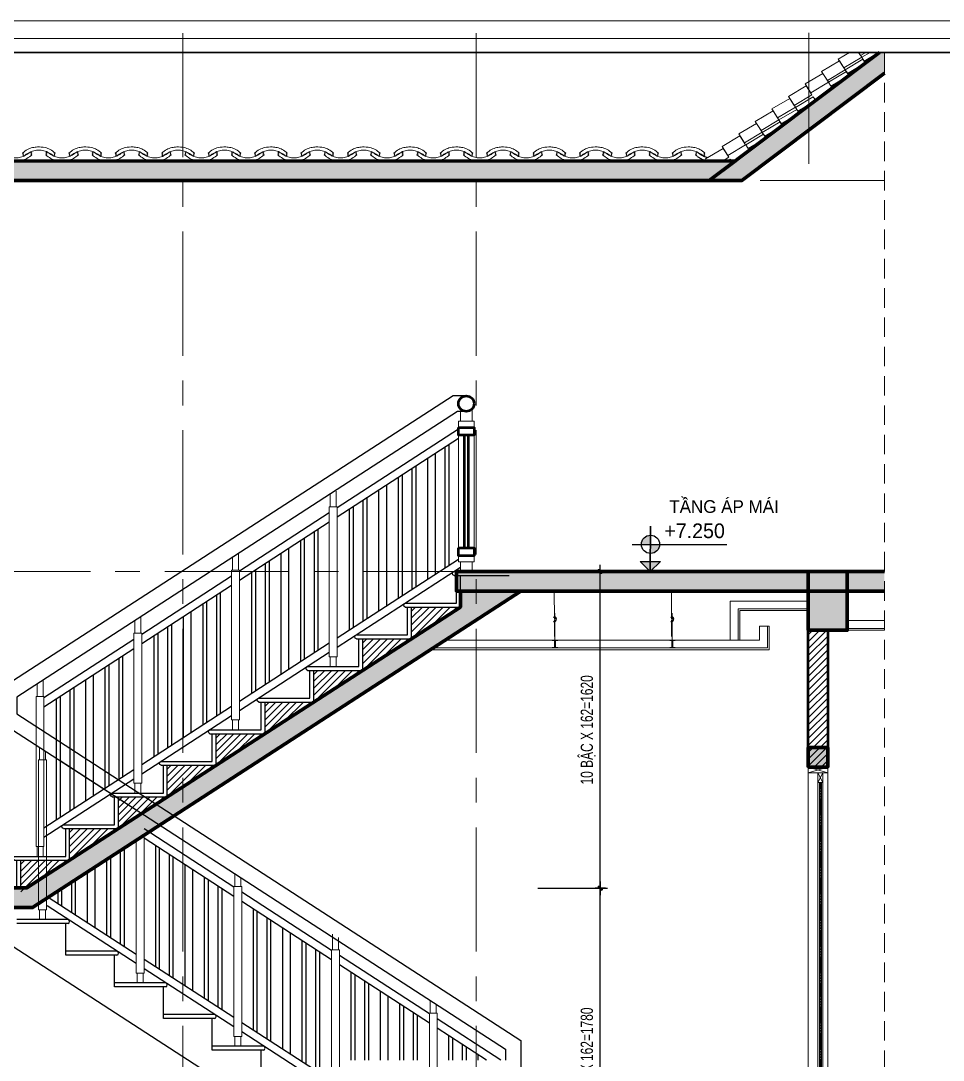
# Model space of a CAD drawing. Header units: inches. Extents: x 88947 to 296847, y 35049 to 161062.
# Drawn here: x 225366 to 230088, y 92738 to 98056 of the extents above; entities that cross this region are included whole.
import ezdxf
from ezdxf.xclip import XClip

# ---------------------------------------------------------------- set-up
doc = ezdxf.new("R2010")
doc.units = ezdxf.units.IN
doc.header["$MEASUREMENT"] = 0
doc.header["$XCLIPFRAME"] = 0
doc.header["$PDMODE"] = 1
for name, pattern in [('ACAD_ISO03W100', [30, 12, -18]), ('CENTER', [50.8, 31.75, -6.35, 6.35, -6.35]), ('DASHED', [0.75, 0.5, -0.25])]:
    doc.linetypes.add(name, pattern=pattern)
for name, color, linetype, lineweight in [('A-Dims', 145, 'Continuous', 25), ('A-Text', 30, 'Continuous', 9), ('A-Wall', 2, 'Continuous', 35), ('CUA', 42, 'Continuous', 20), ('DIM', 7, 'Continuous', 25), ('HACTH', 8, 'Continuous', 5), ('HATCH', 8, 'Continuous', 5), ('KHUNG 1', 6, 'Continuous', 70), ('KHUNG 2', 144, 'Continuous', 18), ('KY HIEU', 4, 'Continuous', 25), ('mb$0$CUA', 42, 'Continuous', 20), ('mb$0$HATCH', 69, 'Continuous', 15), ('mb$0$net manh', 251, 'Continuous', 5), ('NETMANH', 192, 'Continuous', 18), ('NTHAY2', 51, 'Continuous', 25), ('THAY', 3, 'Continuous', 18), ('TRUC', 252, 'ACAD_ISO03W100', 13), ('TUONG', 4, 'Continuous', 50)]:
    doc.layers.add(name, color=color, linetype=linetype, lineweight=lineweight)
doc.layers.add('text', color=2, linetype='Continuous')
doc.styles.add('FRANKO', font='VFRANKO.TTF')
doc.styles.add('TEXT', font='VHELVCN.TTF')
doc.styles.add('VNI-HELVE-CONDENSE', font='VNARIAL.TTF', dxfattribs={"width": 0.7})
doc.dimstyles.new('TAS-50', dxfattribs={"dimscale": 25, "dimtxt": 2.5, "dimasz": 0.7, "dimexe": 1.5, "dimexo": 1.5, "dimgap": 0.8, "dimtad": 1, "dimdec": 0, "dimzin": 3, "dimdsep": 46, "dimtxsty": 'VNI-HELVE-CONDENSE', "dimblk": 'TICK', "dimcen": 2.5, "dimclrt": 71, "dimazin": 2, "dimtfac": 0.75, "dimtdec": 0, "dimtix": 1, "dimtmove": 2, "dimatfit": 2, "dimldrblk": 'TICK123', "dimfxl": 1.5, "dimtolj": 1, "dimtzin": 0, "dimarcsym": 0})
pattern_1 = [(45, (229396.373, 91837.934), (-17.67767, 17.67767), [])]
pattern_2 = [(45, (229396.373, 91837.934), (-17.67767, 17.67767), [])]

# ---------------------------------------------------------------- blocks, each defined once
blk = doc.blocks.new('A$C19BC2735')
at = {"layer": 'THAY'}
for points in [[(-499, -193), (-122, 132)], [(-440, -261), (-64, 64)], [(371, -320), (0, 0), (-371, -320)], [(440, -261), (64, 64)], [(499, -193), (122, 132)], [(-499, -193), (-440, -261), (-430, -252), (-371, -320)], [(499, -193), (440, -261), (430, -252), (371, -320)]]:
    blk.add_lwpolyline(points, dxfattribs=at)
for points in [[(122, 132, 0.306991), (-122, 132, 1)], [(72, 58, 0.306991), (-72, 58, 0.306991)]]:
    blk.add_lwpolyline(points, format="xyb", dxfattribs=at)
blk = doc.blocks.new('A$C54C250A4')
at = {"layer": 'THAY'}
for points in [[(-40.8, 65.1), (-11.6, 19.3), (-192.1, -88.5), (-221.5, -42.6), (-40.8, 65.1)], [(-215.3, -52.2), (-186.1, -98), (-277.1, -152.4), (-306.4, -106.5), (-215.3, -52.2)], [(-96.5, -44.6), (-84.3, -63.7), (-173.8, -117.2), (-186.1, -98), (-96.5, -44.6)], [(-300.2, -116.2), (-271, -161.9), (-362, -216.4), (-391.4, -170.5), (-300.2, -116.2)], [(-179.9, -107.7), (-167.8, -126.7), (-258.7, -181.1), (-271, -161.9), (-179.9, -107.7)], [(-385.2, -180.1), (-356, -225.9), (-447, -280.3), (-476.3, -234.4), (-385.2, -180.1)], [(-264.9, -171.5), (-252.7, -190.5), (-343.7, -245), (-356, -225.8), (-264.9, -171.5)], [(-470.1, -244), (-440.9, -289.8), (-531.9, -344.3), (-561.2, -298.3), (-470.1, -244)], [(-349.8, -235.4), (-337.7, -254.4), (-428.6, -308.9), (-441, -289.7), (-349.8, -235.4)], [(-555.1, -308), (-525.8, -353.7), (-616.9, -408.2), (-646.2, -362.3), (-555.1, -308)], [(-434.8, -299.3), (-422.7, -318.3), (-513.6, -372.7), (-525.9, -353.6), (-434.8, -299.3)], [(-640, -371.9), (-610.8, -417.7), (-701.8, -472.1), (-731.1, -426.2), (-640, -371.9)], [(-519.8, -363.2), (-507.7, -382.2), (-598.6, -436.6), (-610.9, -417.5), (-519.8, -363.2)], [(-724.9, -435.8), (-695.7, -481.6), (-786.7, -536.1), (-816, -490.1), (-724.9, -435.8)], [(-604.7, -427), (-592.6, -446.1), (-683.5, -500.5), (-695.8, -481.3), (-604.7, -427)], [(-809.8, -499.8), (-780.6, -545.5), (-871.6, -600), (-901, -554), (-809.8, -499.8)], [(-894.7, -563.7), (-865.5, -609.4), (-956.5, -663.9), (-985.9, -618), (-894.7, -563.7)], [(-773.9, -555.9), (-761.7, -575), (-852.7, -629.4), (-865, -610.2), (-773.9, -555.9)], [(-979.7, -627.6), (-950.5, -673.4), (-1041.5, -727.8), (-1070.8, -681.9), (-979.7, -627.6)], [(-858.8, -619.8), (-846.7, -638.8), (-937.6, -693.3), (-949.9, -674.1), (-858.8, -619.8)], [(-943.8, -683.7), (-931.6, -702.7), (-1022.6, -757.1), (-1034.9, -738), (-943.8, -683.7)], [(-1064.6, -691.5), (-1035.4, -737.3), (-1126.4, -791.8), (-1155.7, -745.8), (-1064.6, -691.5)], [(-1149.6, -755.5), (-1120.4, -801.2), (-1211.4, -855.7), (-1240.7, -809.8), (-1149.6, -755.5)], [(-1028.7, -747.5), (-1016.6, -766.6), (-1107.5, -821), (-1119.8, -801.8), (-1028.7, -747.5)], [(-1234.5, -819.4), (-1205.3, -865.2), (-1296.3, -919.6), (-1325.6, -873.7), (-1234.5, -819.4)], [(-1319.4, -883.3), (-1290.2, -929.1), (-1381.2, -983.5), (-1410.5, -937.6), (-1319.4, -883.3)], [(-1198.6, -875.3), (-1186.5, -894.3), (-1277.4, -948.7), (-1289.7, -929.6), (-1198.6, -875.3)], [(-1404.6, -947.4), (-1375.4, -993.2), (-1466.4, -1047.6), (-1495.7, -1001.7), (-1404.6, -947.4)], [(-1283.6, -939.2), (-1271.4, -958.2), (-1362.4, -1012.6), (-1374.7, -993.4), (-1283.6, -939.2)], [(-1368.7, -1003.6), (-1356.5, -1022.6), (-1447.5, -1077), (-1459.8, -1057.8), (-1368.7, -1003.6)], [(-1489.6, -1011.4), (-1460.3, -1057.1), (-1551.4, -1111.6), (-1580.7, -1065.6), (-1489.6, -1011.4)], [(-1574.5, -1075.3), (-1545.3, -1121), (-1636.3, -1175.5), (-1665.6, -1129.6), (-1574.5, -1075.3)], [(-1453.6, -1067.4), (-1441.5, -1086.5), (-1532.4, -1140.9), (-1544.7, -1121.7), (-1453.6, -1067.4)], [(-1659.4, -1139.2), (-1630.2, -1185), (-1721.2, -1239.5), (-1750.5, -1193.5), (-1659.4, -1139.2)], [(-1538.6, -1131.3), (-1526.4, -1150.3), (-1617.4, -1204.7), (-1629.7, -1185.6), (-1538.6, -1131.3)], [(-1744.3, -1203.1), (-1715.1, -1248.9), (-1806.1, -1303.4), (-1835.5, -1257.4), (-1744.3, -1203.1)], [(-1623.5, -1195.2), (-1611.4, -1214.2), (-1702.3, -1268.6), (-1714.6, -1249.4), (-1623.5, -1195.2)], [(-1829.3, -1267.1), (-1800, -1312.8), (-1891.1, -1367.3), (-1920.4, -1321.3), (-1829.3, -1267.1)], [(-1708.5, -1259), (-1696.3, -1278.1), (-1787.3, -1332.5), (-1799.6, -1313.3), (-1708.5, -1259)], [(-1793.4, -1322.9), (-1781.3, -1341.9), (-1872.2, -1396.4), (-1884.5, -1377.2), (-1793.4, -1322.9)], [(-1914.5, -1331.2), (-1885.2, -1376.9), (-1976.3, -1431.4), (-2005.6, -1385.4), (-1914.5, -1331.2)], [(-1999.4, -1395.1), (-1970.2, -1440.9), (-2061.2, -1495.3), (-2090.5, -1449.4), (-1999.4, -1395.1)], [(-1878.5, -1387.3), (-1866.4, -1406.3), (-1957.3, -1460.8), (-1969.6, -1441.6), (-1878.5, -1387.3)], [(-2084.3, -1459), (-2055.1, -1504.8), (-2146.1, -1559.3), (-2175.4, -1513.3), (-2084.3, -1459)], [(-1963.5, -1451.2), (-1951.3, -1470.2), (-2042.3, -1524.6), (-2054.6, -1505.4), (-1963.5, -1451.2)], [(-2169.3, -1523), (-2140.1, -1568.7), (-2231.1, -1623.2), (-2260.4, -1577.3), (-2169.3, -1523)], [(-2048.4, -1515), (-2036.3, -1534.1), (-2127.2, -1588.5), (-2139.5, -1569.3), (-2048.4, -1515)], [(-2254.2, -1586.9), (-2225, -1632.7), (-2316, -1687.1), (-2345.3, -1641.2), (-2254.2, -1586.9)], [(-2133.4, -1578.9), (-2121.2, -1597.9), (-2212.2, -1652.4), (-2224.5, -1633.2), (-2133.4, -1578.9)], [(-2218.3, -1642.8), (-2206.2, -1661.8), (-2297.1, -1716.2), (-2309.5, -1697.1), (-2218.3, -1642.8)], [(-2339.1, -1650.8), (-2309.9, -1696.6), (-2400.9, -1751), (-2430.2, -1705.1), (-2339.1, -1650.8)], [(-2424.3, -1714.9), (-2395.1, -1760.7), (-2486.1, -1815.1), (-2515.4, -1769.2), (-2424.3, -1714.9)], [(-2303.3, -1706.6), (-2291.1, -1725.7), (-2382.1, -1780.1), (-2394.4, -1760.9), (-2303.3, -1706.6)], [(-2509.3, -1778.8), (-2480.1, -1824.6), (-2571.1, -1879.1), (-2600.4, -1833.1), (-2509.3, -1778.8)], [(-2388.4, -1771), (-2376.2, -1790.1), (-2467.2, -1844.5), (-2479.5, -1825.3), (-2388.4, -1771)], [(-2594.2, -1842.8), (-2565, -1888.5), (-2656, -1943), (-2685.3, -1897.1), (-2594.2, -1842.8)], [(-2473.3, -1834.9), (-2461.2, -1853.9), (-2552.1, -1908.4), (-2564.5, -1889.2), (-2473.3, -1834.9)], [(-2679.1, -1906.7), (-2649.9, -1952.5), (-2740.9, -2006.9), (-2770.3, -1961), (-2679.1, -1906.7)], [(-2558.3, -1898.8), (-2546.1, -1917.8), (-2637.1, -1972.2), (-2649.4, -1953.1), (-2558.3, -1898.8)], [(-2643.3, -1962.6), (-2631.1, -1981.7), (-2722, -2036.1), (-2734.4, -2016.9), (-2643.3, -1962.6)], [(-2764.1, -1970.6), (-2734.8, -2016.4), (-2825.9, -2070.9), (-2855.2, -2024.9), (-2764.1, -1970.6)], [(-2849, -2034.5), (-2819.7, -2080.3), (-2910.8, -2134.8), (-2940.1, -2088.8), (-2849, -2034.5)], [(-2934.2, -2098.6), (-2905, -2144.4), (-2996, -2198.9), (-3025.3, -2152.9), (-2934.2, -2098.6)], [(-2813.2, -2090.4), (-2801, -2109.4), (-2891.9, -2163.8), (-2904.3, -2144.7), (-2813.2, -2090.4)], [(-3019.1, -2162.6), (-2989.9, -2208.4), (-3080.9, -2262.8), (-3110.3, -2216.9), (-3019.1, -2162.6)], [(-2898.3, -2154.8), (-2886.1, -2173.8), (-2977, -2228.2), (-2989.4, -2209.1), (-2898.3, -2154.8)], [(-3104, -2226.5), (-3074.8, -2272.3), (-3165.8, -2326.7), (-3195.2, -2280.8), (-3104, -2226.5)], [(-2983.2, -2218.7), (-2971.1, -2237.7), (-3062, -2292.1), (-3074.3, -2272.9), (-2983.2, -2218.7)], [(-3068.2, -2282.5), (-3056, -2301.5), (-3147, -2356), (-3159.3, -2336.8), (-3068.2, -2282.5)], [(-3189, -2290.5), (-3159.8, -2336.2), (-3250.8, -2390.7), (-3280.1, -2344.7), (-3189, -2290.5)], [(-3273.9, -2354.4), (-3244.7, -2400.1), (-3335.7, -2454.6), (-3365, -2408.7), (-3273.9, -2354.4)], [(-3153.1, -2346.4), (-3141, -2365.4), (-3231.9, -2419.8), (-3244.2, -2400.7), (-3153.1, -2346.4)], [(-3358.8, -2418.3), (-3329.6, -2464.1), (-3420.6, -2518.5), (-3449.9, -2472.6), (-3358.8, -2418.3)], [(-3238.1, -2410.3), (-3225.9, -2429.3), (-3316.9, -2483.7), (-3329.2, -2464.5), (-3238.1, -2410.3)], [(-3443.7, -2482.2), (-3414.5, -2528), (-3505.5, -2582.4), (-3534.9, -2536.5), (-3443.7, -2482.2)], [(-3323, -2474.1), (-3310.9, -2493.2), (-3401.8, -2547.6), (-3414.1, -2528.4), (-3323, -2474.1)], [(-3528.6, -2546.1), (-3499.4, -2591.9), (-3590.4, -2646.4), (-3619.8, -2600.4), (-3528.6, -2546.1)], [(-3407.9, -2538.1), (-3395.7, -2557.1), (-3486.7, -2611.5), (-3499, -2592.4), (-3407.9, -2538.1)], [(-3492.8, -2602), (-3480.7, -2621), (-3571.6, -2675.4), (-3583.9, -2656.2), (-3492.8, -2602)], [(-3613.6, -2610), (-3584.3, -2655.8), (-3675.4, -2710.3), (-3704.7, -2664.3), (-3613.6, -2610)], [(-3698.5, -2674), (-3669.2, -2719.7), (-3760.3, -2774.2), (-3789.6, -2728.2), (-3698.5, -2674)], [(-3577.7, -2665.9), (-3565.5, -2685), (-3656.5, -2739.4), (-3668.8, -2720.2), (-3577.7, -2665.9)], [(-3783.4, -2737.9), (-3754.2, -2783.6), (-3845.2, -2838.1), (-3874.5, -2792.2), (-3783.4, -2737.9)], [(-3662.7, -2729.8), (-3650.5, -2748.8), (-3741.5, -2803.3), (-3753.8, -2784.1), (-3662.7, -2729.8)], [(-3868.3, -2801.8), (-3839.1, -2847.6), (-3926.4, -2899.8), (-3955.7, -2853.9), (-3868.3, -2801.8)], [(-3747.5, -2793.8), (-3735.4, -2812.8), (-3826.3, -2867.2), (-3838.6, -2848.1), (-3747.5, -2793.8)], [(-3832.5, -2857.6), (-3820.3, -2876.7), (-3907.5, -2928.9), (-3919.8, -2909.7), (-3832.5, -2857.6)]]:
    blk.add_lwpolyline(points, dxfattribs=at)
blk = doc.blocks.new('A$C28FC07F9')
at = {"layer": 'THAY', "xscale": 0.25, "yscale": 0.25, "zscale": 0.25}
blk.add_blockref('A$C19BC2735', (-0.3, 114), dxfattribs=at)
at = {"layer": 'THAY'}
blk.add_blockref('A$C54C250A4', (0, 0), dxfattribs=at)
blk = doc.blocks.new('A$C59765E67')
at = {"layer": 'THAY'}
for points in [[(-439, 178), (-473, 140), (-449, 118), (-479, 86)], [(439, 178), (473, 140), (449, 118), (479, 86)]]:
    blk.add_lwpolyline(points, dxfattribs=at)
for points in [[(-479, 86), (-333, -16), (-183, -74), (-40, -92)], [(-439, 178), (-293, 76), (-143, 18), (0, 0)], [(479, 86), (333, -16), (183, -74), (-40, -92)], [(439, 178), (293, 76), (143, 18), (0, 0)]]:
    blk.add_spline(points, degree=3, dxfattribs=at)
blk = doc.blocks.new('A$C45477D59')
at = {"layer": 'THAY', "yscale": 0.1744680851115845, "zscale": 0.174468085106383, "rotation": 180}
for p, xscale in [((199.7, 56), -0.1744680851043086), ((437.3, 56), 0.1744680851043086), ((674.8, 56), 0.1744680851043086), ((912.4, 56), -0.1744680851043086), ((1149.9, 56), -0.1744680851043086), ((1387.4, 56), 0.1744680851043086), ((1625, 56), -0.1744680851043086), ((1862.5, 56), 0.1744680851043086), ((2100.1, 56), 0.1744680851043086), ((2337.6, 56), -0.1744680851043086), ((2575.1, 56), -0.1744680851043086), ((2812.7, 56), -0.1744680851043086), ((3050.2, 56), 0.1744680851043086), ((3287.8, 56), -0.1744680851043086), ((3525.3, 56), 0.1744680851043086), ((3762.8, 56), 0.1744680851043086), ((4000.4, 56), -0.1744680851043086), ((4237.9, 56), 0.1744680851043086), ((4475.5, 56), 0.1744680851043086), ((4713, 56), -0.1744680851043086), ((4950.5, 56), 0.1744680851043086), ((5188.1, 56), -0.1744680851043086), ((5425.6, 56), 0.1744680851115845), ((5663.2, 56), -0.1744680851115845), ((5900.7, 56), 0.1744680851115845), ((6138.2, 56), -0.1744680851115845), ((6375.8, 56), -0.1744680851115845), ((6613.3, 56), 0.1744680851115845), ((6850.9, 56), -0.1744680851115845), ((7088.4, 56), -0.1744680851115845), ((7325.9, 56), 0.1744680851115845), ((7563.5, 56), -0.1744680851115845)]:
    blk.add_blockref('A$C59765E67', p, dxfattribs=dict(at, xscale=xscale))
at = {"layer": 'THAY'}
ref = blk.add_blockref('A$C59765E67', (7801, 56), dxfattribs=dict(at, xscale=0.1744680851115845, yscale=0.1744680851115845, zscale=0.174468085106383, rotation=180))
XClip(ref).set_block_clipping_path([(5.893354171, -233.7417731194), (2717.7883433633, 994.0127176896)])
at = {"layer": 'THAY', "yscale": 0.1744680851115845, "zscale": 0.174468085106383}
for p, xscale in [((81, 16.1), 0.1744680851043086), ((318.5, 16.1), -0.1744680851043086), ((556, 16.1), 0.1744680851043086), ((793.6, 16.1), -0.1744680851043086), ((1031.1, 16.1), -0.1744680851043086), ((1268.7, 16.1), 0.1744680851043086), ((1506.2, 16.1), -0.1744680851043086), ((1506.2, 16.1), 0.1744680851043086), ((1743.7, 16.1), -0.1744680851043086), ((1981.3, 16.1), 0.1744680851043086), ((2218.8, 16.1), 0.1744680851043086), ((2456.4, 16.1), -0.1744680851043086), ((2693.9, 16.1), -0.1744680851043086), ((2931.4, 16.1), 0.1744680851043086), ((3169, 16.1), 0.1744680851043086), ((3169, 16.1), -0.1744680851043086), ((3406.5, 16.1), -0.1744680851043086), ((3644.1, 16.1), 0.1744680851043086), ((3881.6, 16.1), -0.1744680851043086), ((3881.6, 16.1), 0.1744680851043086), ((4119.1, 16.1), -0.1744680851043086), ((4356.7, 16.1), 0.1744680851043086), ((4594.2, 16.1), -0.1744680851043086), ((4831.8, 16.1), 0.1744680851043086), ((5069.3, 16.1), 0.1744680851043086), ((5069.3, 16.1), -0.1744680851043086), ((5306.9, 16.1), -0.1744680851043086), ((5544.4, 16.1), -0.1744680851115845), ((5544.4, 16.1), 0.1744680851115845), ((5781.9, 16.1), -0.1744680851115845), ((6019.5, 16.1), 0.1744680851115845), ((6257, 16.1), -0.1744680851115845), ((6494.6, 16.1), 0.1744680851115845), ((6732.1, 16.1), 0.1744680851115845), ((6732.1, 16.1), -0.1744680851115845), ((6969.6, 16.1), -0.1744680851115845), ((7207.2, 16.1), 0.1744680851115845), ((7444.7, 16.1), -0.1744680851115845), ((7444.7, 16.1), 0.1744680851115845), ((7682.3, 16.1), -0.1744680851115845)]:
    blk.add_blockref('A$C59765E67', p, dxfattribs=dict(at, xscale=xscale))
blk = doc.blocks.new('A$C22336824')
blk.add_line((12.2, 141.9), (-270, 141.9))
for points in [[(12.2, 161.9), (-250, 161.9)], [(-20, -20), (-20, 141.9)], [(0, 0), (0, 141.9), (0, 141.9)]]:
    blk.add_lwpolyline(points)
blk.add_arc((9.7, 151.9), 10.3, 284.4486, 75.5514)
blk = doc.blocks.new('A$C775C7D07')
blk.add_line((12.2, 141.9), (-250, 141.9))
for points in [[(12.2, 161.9), (-250, 161.9)], [(0, -20), (0, 141.9), (0, 141.9)]]:
    blk.add_lwpolyline(points)
blk.add_arc((9.7, 151.9), 10.3, 284.4486, 75.5514)
blk = doc.blocks.new('A$C07F568BA')
at = {"layer": 'THAY'}
for points in [[(-15, 817.4), (-15, 879.2)], [(15, 817.4), (15, 897.7)], [(-20, 50), (-20, 817.4)], [(-20, 817.4), (20, 817.4)], [(20, 50), (20, 817.4)], [(20, 50), (-20, 50)], [(-15, 0), (-15, 50)], [(15, 0), (15, 50)]]:
    blk.add_lwpolyline(points, dxfattribs=at)
blk = doc.blocks.new('A$C74974F73')
for points in [[(465, 489.7), (5, 787.6)], [(465, 442), (5, 739.9)], [(62.8, 702.5), (62.8, 83)], [(82.8, 689.6), (82.8, 70.1)], [(132.8, 657.2), (132.8, 37.7)], [(152.8, 644.2), (152.8, 24.2)], [(212.8, 605.4), (212.8, -14.1)], [(252.8, 579.5), (252.8, -40)], [(312.8, 540.6), (312.8, -78.9)], [(332.8, 527.7), (332.8, -91.9)], [(382.8, 495.3), (382.8, -124.2)], [(402.8, 482.3), (402.8, -137.2)], [(465, -177.5), (5, 120.4)], [(465, -225.2), (5, 72.8)]]:
    blk.add_lwpolyline(points)
blk = doc.blocks.new('A$C57A01009')
for points in [[(1600, 840), (-1600, 840), (-1600, 900), (1600, 900), (1600, 840), (1600, 840)], [(-1270, 760), (-1270, 840), (-1210, 840), (-1210, 760)], [(-590, 760), (-590, 840), (-650, 840), (-650, 760)], [(-30, 760), (-30, 840), (30, 840), (30, 760)], [(590, 760), (590, 840), (650, 840), (650, 760)], [(1270, 760), (1270, 840), (1210, 840), (1210, 760)], [(1600, 700), (-1600, 700), (-1600, 760), (1600, 760), (1600, 700), (1600, 700)], [(-1270, 140), (-1270, 700)], [(-1210, 700), (-1210, 140)], [(-650, 700), (-650, 140)], [(-590, 140), (-590, 700)], [(-30, 140), (-30, 700)], [(30, 700), (30, 140)], [(590, 140), (590, 700)], [(650, 700), (650, 140)], [(1210, 700), (1210, 140)], [(1270, 140), (1270, 700)], [(1600, 80), (-1600, 80), (-1600, 140), (1600, 140), (1600, 80), (1600, 80)], [(-1210, 80), (-1210, 0), (-1270, 0), (-1270, 80)], [(-650, 80), (-650, 0), (-590, 0), (-590, 80)], [(30, 80), (30, 0), (-30, 0), (-30, 80)], [(650, 80), (650, 0), (590, 0), (590, 80)], [(1210, 80), (1210, 0), (1270, 0), (1270, 80)]]:
    blk.add_lwpolyline(points)
for points in [[(-1580, 840), (-1550, 840), (-1550, 760), (-1580, 760)], [(1580, 840), (1550, 840), (1550, 760), (1580, 760)], [(-1580, 700), (-1520, 700), (-1520, 140), (-1580, 140)], [(-1440, 700), (-1410, 700), (-1410, 140), (-1440, 140)], [(-1380, 700), (-1350, 700), (-1350, 140), (-1380, 140)], [(-1130, 700), (-1100, 700), (-1100, 140), (-1130, 140)], [(-1070, 700), (-1040, 700), (-1040, 140), (-1070, 140)], [(-960, 700), (-900, 700), (-900, 140), (-960, 140)], [(-820, 700), (-790, 700), (-790, 140), (-820, 140)], [(-760, 700), (-730, 700), (-730, 140), (-760, 140)], [(-510, 700), (-480, 700), (-480, 140), (-510, 140)], [(-450, 700), (-420, 700), (-420, 140), (-450, 140)], [(-340, 700), (-280, 700), (-280, 140), (-340, 140)], [(-200, 700), (-170, 700), (-170, 140), (-200, 140)], [(-140, 700), (-110, 700), (-110, 140), (-140, 140)], [(140, 700), (110, 700), (110, 140), (140, 140)], [(200, 700), (170, 700), (170, 140), (200, 140)], [(340, 700), (280, 700), (280, 140), (340, 140)], [(450, 700), (420, 700), (420, 140), (450, 140)], [(510, 700), (480, 700), (480, 140), (510, 140)], [(760, 700), (730, 700), (730, 140), (760, 140)], [(820, 700), (790, 700), (790, 140), (820, 140)], [(960, 700), (900, 700), (900, 140), (960, 140)], [(1070, 700), (1040, 700), (1040, 140), (1070, 140)], [(1130, 700), (1100, 700), (1100, 140), (1130, 140)], [(1380, 700), (1350, 700), (1350, 140), (1380, 140)], [(1440, 700), (1410, 700), (1410, 140), (1440, 140)], [(1580, 700), (1520, 700), (1520, 140), (1580, 140)], [(-1580, 80), (-1550, 80), (-1550, 0), (-1580, 0)], [(1580, 80), (1550, 80), (1550, 0), (1580, 0)]]:
    blk.add_lwpolyline(points, close=True)
blk = doc.blocks.new('A$C385F0B91')
at = {"layer": 'THAY'}
for points in [[(0, 769.8), (0, 819.8)], [(60, 769.8), (60, 833.4)], [(-10, 769.8), (-10, 50), (70, 50), (70, 769.8)], [(-10, 769.8), (70, 769.8)], [(0, 0), (0, 50)], [(60, 0), (60, 50)]]:
    blk.add_lwpolyline(points, dxfattribs=at)
at = {"layer": 'TUONG'}
for points in [[(-10, 738), (70, 738), (70, 698), (-10, 698)], [(-10, 121.8), (70, 121.8), (70, 81.8), (-10, 81.8)]]:
    blk.add_lwpolyline(points, close=True, dxfattribs=at)
for points in [[(20, 698), (20, 121.8)], [(40, 698), (40, 121.8)]]:
    blk.add_lwpolyline(points, dxfattribs=at)
blk.add_circle((30, 859.8), 40, dxfattribs=at)
blk = doc.blocks.new('khung ten')
at = {"layer": 'A-Wall', "ltscale": 0.7}
blk.add_lwpolyline([(267204, -219099), (305804, -219099), (305804, -190799), (267204, -190799)], close=True, dxfattribs=at)
at = {"layer": 'KHUNG 2', "ltscale": 0.7}
blk.add_lwpolyline([(267004, -219299), (306004, -219299), (306004, -190599), (267004, -190599)], close=True, dxfattribs=at)
at = {"layer": 'NETMANH', "ltscale": 0.7}
blk.add_lwpolyline([(265004, -220042), (307004, -220042), (307004, -190342), (265004, -190342)], close=True, dxfattribs=at)
blk = doc.blocks.new('TICK')
at = {"layer": 'A-Dims', "color": 1}
for p, q in [((-2, 0), (2, 0)), ((0, 1.5), (0, -1.5))]:
    blk.add_line(p, q, dxfattribs=at)
at = {"layer": 'A-Dims', "color": 1, "const_width": 0.788}
blk.add_lwpolyline([(-0.33, -0.35), (0.38, 0.38)], dxfattribs=at)
at = {"layer": 'A-Dims', "color": 1, "const_width": 0.394}
for points in [[(0.24, 0.52, -0.414214), (0.52, 0.52, -1)], [(0.52, 0.52, -0.414214), (0.52, 0.24, -1)], [(-0.47, -0.21, 0.414214), (-0.47, -0.49, 1)], [(-0.47, -0.49, 0.414214), (-0.19, -0.49, 1)]]:
    blk.add_lwpolyline(points, format="xyb", dxfattribs=at)
blk = doc.blocks.new('*D4188')
at = {"layer": 'Defpoints', "color": 0}
for p in [(227974.4, 93617.9), (228332.1, 93617.9), (227974.4, 91837.9)]:
    blk.add_point(p, dxfattribs=at)
at = {"layer": 'DIM', "color": 0, "lineweight": -2}
for p, q in [((228011.9, 93617.9), (228369.6, 93617.9)), ((228332.1, 91855.4), (228332.1, 93600.4)), ((228011.9, 91837.9), (228369.6, 91837.9))]:
    blk.add_line(p, q, dxfattribs=at)
at = {"layer": 'DIM', "color": 0, "lineweight": -2, "xscale": 17.5, "yscale": 17.5, "zscale": 17.5}
for p, rotation in [((228332.1, 93617.9), 90), ((228332.1, 91837.9), 270)]:
    blk.add_blockref('TICK', p, dxfattribs=dict(at, rotation=rotation))
at = {"layer": 'DIM', "color": 71, "insert": (228270.2, 92727.9), "char_height": 62.5, "attachment_point": 5, "rotation": 90, "style": 'VNI-HELVE-CONDENSE'}
blk.add_mtext('\\A1;11 B{\\fArial|b0|i0|c0|p34;ẬC X 162}=1780', dxfattribs=at)
blk = doc.blocks.new('TICK123')
at = {"layer": 'A-Dims', "color": 1}
blk.add_lwpolyline([(0.05, 0, 0, 0.84, 0), (-2.11, 0, 8.4, 8.4, 0)], format="xyseb", dxfattribs=at)
blk = doc.blocks.new('*D4189')
at = {"layer": 'Defpoints', "color": 0}
for p in [(227974.4, 95238), (228332.1, 95238), (227974.4, 93617.9)]:
    blk.add_point(p, dxfattribs=at)
at = {"layer": 'DIM', "color": 0, "lineweight": -2}
for p, q in [((228011.9, 95238), (228369.6, 95238)), ((228332.1, 93635.4), (228332.1, 95220.5)), ((228011.9, 93617.9), (228369.6, 93617.9))]:
    blk.add_line(p, q, dxfattribs=at)
at = {"layer": 'DIM', "color": 0, "lineweight": -2, "xscale": 17.5, "yscale": 17.5, "zscale": 17.5}
for p, rotation in [((228332.1, 95238), 90), ((228332.1, 93617.9), 270)]:
    blk.add_blockref('TICK', p, dxfattribs=dict(at, rotation=rotation))
at = {"layer": 'DIM', "color": 71, "insert": (228270.2, 94427.9), "char_height": 62.5, "attachment_point": 5, "rotation": 90, "style": 'VNI-HELVE-CONDENSE'}
blk.add_mtext('\\A1;10 B{\\fArial|b0|i0|c0|p34;ẬC X 162}=1620', dxfattribs=at)
blk = doc.blocks.new('A$C688775B1')
h = blk.add_hatch(color=256)
h.paths.add_polyline_path([(332, 278), (332, 372, 0.414214), (239, 278)])
h.paths.add_polyline_path([(332, 278), (332, 185, 0.414214), (426, 278)])
h = blk.add_hatch(color=256)
h.paths.add_polyline_path([(434, 104), (330, 104), (330, 0)])
h.paths.add_polyline_path([(330, 104), (226, 104), (330, 0)])
for p, q in [((332, 465), (330, 0)), ((330, 0), (332, 465)), ((145, 278), (1114, 278)), ((0, 0), (660, 0)), ((330, 0), (226, 104)), ((226, 104), (434, 104)), ((330, 0), (434, 104))]:
    blk.add_line(p, q)
blk.add_circle((332, 278), 93.5)
at = {"style": 'TEXT'}
blk.add_attdef('CAO ÑOÄ', (474, 342), '', height=170, dxfattribs=at)

msp = doc.modelspace()

# ---------------------------------------------------------------- hatches: boundary and pattern name
at = {"layer": 'HACTH'}
h = msp.add_hatch(dxfattribs=at)
h.set_pattern_fill('ANSI31', color=256, scale=200, style=0)
h.set_pattern_definition([(45, (227366.352, 94894.124), (-17.6777, 17.6777), [])])
h.paths.add_polyline_path([(227616.3, 95056), (227366.4, 95056), (227366.4, 94894.1), (227366.4, 94894.1)])
h = msp.add_hatch(dxfattribs=at)
h.set_pattern_fill('ANSI31', color=256, scale=200, style=0)
h.set_pattern_definition(pattern_1)
h.paths.add_polyline_path([(229396.4, 94937.9), (229496.4, 94937.9), (229496.4, 94237.9), (229396.4, 94237.9)])
h = msp.add_hatch(dxfattribs=at)
h.set_pattern_fill('ANSI31', color=256, scale=200, style=0)
h.set_pattern_definition(pattern_1)
h.paths.add_polyline_path([(229396.4, 94937.9), (229496.4, 94937.9), (229496.4, 94237.9), (229396.4, 94237.9)])
h = msp.add_hatch(dxfattribs=at)
h.set_pattern_fill('ANSI31', color=256, scale=200, style=0)
h.set_pattern_definition(pattern_2)
h.paths.add_polyline_path([(229396.4, 94937.9), (229496.4, 94937.9), (229496.4, 94237.9), (229396.4, 94237.9)])
h = msp.add_hatch(dxfattribs=at)
h.set_pattern_fill('ANSI31', color=256, scale=200, style=0)
h.set_pattern_definition(pattern_2)
h.paths.add_polyline_path([(229396.4, 94937.9), (229496.4, 94937.9), (229496.4, 94237.9), (229396.4, 94237.9)])
h = msp.add_hatch(dxfattribs=at)
h.set_pattern_fill('ANSI31', color=256, scale=200, style=0)
h.set_pattern_definition([(45, (227116.355, 94732.22), (-17.6777, 17.6777), [])])
h.paths.add_polyline_path([(227366.4, 94894.1), (227116.4, 94894.1), (227116.4, 94732.2), (227116.4, 94732.2)])
h = msp.add_hatch(dxfattribs=at)
h.set_pattern_fill('ANSI31', color=256, scale=200, style=0)
h.set_pattern_definition([(45, (226866.357, 94570.315), (-17.6777, 17.6777), [])])
h.paths.add_polyline_path([(227116.4, 94732.2), (226866.4, 94732.2), (226866.4, 94570.3), (226866.4, 94570.3)])
h = msp.add_hatch(dxfattribs=at)
h.set_pattern_fill('ANSI31', color=256, scale=200, style=0)
h.set_pattern_definition([(45, (226616.36, 94408.41), (-17.6777, 17.6777), [])])
h.paths.add_polyline_path([(226866.4, 94570.3), (226616.4, 94570.3), (226616.4, 94408.4), (226616.4, 94408.4)])
h = msp.add_hatch(dxfattribs=at)
h.set_pattern_fill('ANSI31', color=256, scale=200, style=0)
h.set_pattern_definition([(45, (226366.363, 94246.505), (-17.6777, 17.6777), [])])
h.paths.add_polyline_path([(226616.4, 94408.4), (226366.4, 94408.4), (226366.4, 94246.5), (226366.4, 94246.5)])
h = msp.add_hatch(dxfattribs=at)
h.set_pattern_fill('ANSI31', color=256, scale=200, style=0)
h.set_pattern_definition([(45, (226116.365, 94084.6), (-17.6777, 17.6777), [])])
h.paths.add_polyline_path([(226366.4, 94246.5), (226116.4, 94246.5), (226116.4, 94084.6), (226116.4, 94084.6)])
h = msp.add_hatch(dxfattribs=at)
h.set_pattern_fill('ANSI31', color=256, scale=200, style=0)
h.set_pattern_definition([(45, (225866.368, 93922.696), (-17.6777, 17.6777), [])])
h.paths.add_polyline_path([(226116.4, 94084.6), (225866.4, 94084.6), (225866.4, 93922.7), (225866.4, 93922.7)])
h = msp.add_hatch(dxfattribs=at)
h.set_pattern_fill('ANSI31', color=256, scale=200, style=0)
h.set_pattern_definition([(45, (225616.37, 93760.79), (-17.6777, 17.6777), [])])
h.paths.add_polyline_path([(225866.4, 93922.7), (225616.4, 93922.7), (225616.4, 93760.8), (225616.4, 93760.8)])
h = msp.add_hatch(dxfattribs=at)
h.set_pattern_fill('ANSI31', color=256, scale=200, style=0)
h.set_pattern_definition([(45, (225366.373, 93598.886), (-17.6777, 17.6777), [])])
h.paths.add_polyline_path([(225616.4, 93760.8), (225366.4, 93760.8), (225366.4, 93598.9), (225366.4, 93598.9)])
at = {"layer": 'KHUNG 1'}
for points in [[(229786.4, 97894), (229760.6, 97894), (228890, 97237.9), (229056.1, 97237.9), (229786.4, 97788.2)], [(227616.3, 95137), (227616.4, 95056), (225397.3, 93618.9), (224446.4, 93618.9), (224446.4, 93518.9), (225426.8, 93518.9), (227925.4, 95137)]]:
    msp.add_hatch(color=256, dxfattribs=at).paths.add_polyline_path(points)
at = {"layer": 'mb$0$HATCH'}
h = msp.add_hatch(dxfattribs=at)
h.set_pattern_fill('ANSI32', color=256, angle=-90, style=0)
h.set_pattern_definition([(225, (229463.873, 93137.934), (-6.73519, 6.73519), []), (225, (229463.873, 93133.444), (-6.73519, 6.73519), [])])
h.paths.add_polyline_path([(229453.9, 94157.9), (229453.9, 91887.9), (229463.9, 91887.9), (229463.9, 94157.9)])

# ---------------------------------------------------------------- linework, layer by layer
at = {"layer": 'CUA'}
for points in [[(229396.4, 94237.9), (229496.4, 94237.9), (229496.4, 94207.9), (229396.4, 94207.9)], [(229471.4, 94207.9), (229446.4, 94207.9), (229446.4, 94157.9), (229471.4, 94157.9)]]:
    msp.add_lwpolyline(points, close=True, dxfattribs=at)
at = {"layer": 'HACTH', "color": 252}
msp.add_lwpolyline([(229399.2, 97993.8), (229399.2, 97324.1)], dxfattribs=at)
at = {"layer": 'HACTH'}
for points in [[(228997.4, 94886.9), (228997.4, 95086.9), (229396.4, 95086.9)], [(229037.4, 94886.9), (229037.4, 95046.9), (229396.4, 95046.9)], [(229596.4, 94986.9), (229786.4, 94986.9)], [(229147.4, 94886.9), (229147.4, 94957.9)], [(229196.4, 94957.9), (229147.4, 94957.9)], [(229187.4, 94846.9), (229187.4, 94957.9)], [(229596.4, 94946.9), (229786.4, 94946.9)]]:
    msp.add_lwpolyline(points, dxfattribs=at)
at = {"layer": 'HATCH'}
for p, q in [((228097.4, 94996.1), (228097.1, 95137.7)), ((228697.4, 94996.1), (228697.1, 95137.7)), ((228094.9, 95006.7), (228092.8, 95002.4)), ((228095.3, 94984.3), (228093.2, 94979.9)), ((228097.3, 94905.4), (228097.4, 94990.5)), ((228100.5, 95003.5), (228100.5, 95025.4)), ((228100.5, 94982.7), (228100.5, 95001.2)), ((228100.5, 94886.9), (228100.5, 94981.1)), ((228694.9, 95006.7), (228692.8, 95002.4)), ((228695.3, 94984.3), (228693.2, 94979.9)), ((228697.3, 94905.4), (228697.4, 94990.5)), ((228700.5, 95003.5), (228700.5, 95025.4)), ((228700.5, 94982.7), (228700.5, 95001.2)), ((228700.5, 94886.9), (228700.5, 94981.1))]:
    msp.add_line(p, q, dxfattribs=at)
for points in [[(227539.2, 94886.9), (229147.4, 94886.9)], [(227477.4, 94846.9), (229187.4, 94846.9)]]:
    msp.add_lwpolyline(points, dxfattribs=at)
for points in [[(228100, 94886.9), (228085.5, 94886.9), (228087.5, 94884.9), (228098, 94884.9), (228098, 94848.9), (228087.5, 94848.9), (228085.5, 94846.9), (228100, 94846.9)], [(228101, 94886.9), (228115.5, 94886.9), (228113.5, 94884.9), (228103, 94884.9), (228103, 94848.9), (228113.5, 94848.9), (228115.5, 94846.9), (228101, 94846.9)], [(228700, 94886.9), (228685.5, 94886.9), (228687.5, 94884.9), (228698, 94884.9), (228698, 94848.9), (228687.5, 94848.9), (228685.5, 94846.9), (228700, 94846.9)], [(228701, 94886.9), (228715.5, 94886.9), (228713.5, 94884.9), (228703, 94884.9), (228703, 94848.9), (228713.5, 94848.9), (228715.5, 94846.9), (228701, 94846.9)]]:
    msp.add_lwpolyline(points, close=True, dxfattribs=at)
for centre in [(228094.9, 94991.2), (228097, 94995.5), (228694.9, 94991.2), (228697, 94995.5)]:
    msp.add_arc(centre, 11.4, 261.3484, 100.7102, dxfattribs=at)
at = {"layer": 'HATCH', "extrusion": (0, 0, -1)}
for centre, start_param, end_param in [((228097.3, 95004.5), 1.570796326805798, 7.853981633985384), ((228100.4, 95003.9), 1.570796326806104, 7.85398163398569), ((228697.3, 95004.5), 1.570796326805798, 7.853981633985384), ((228700.4, 95003.9), 1.570796326806104, 7.85398163398569)]:
    msp.add_ellipse(centre, major_axis=(-0.75, 0.307), ratio=0.439393, start_param=start_param, end_param=end_param, dxfattribs=at)
for centre in [(228097.5, 94982.3), (228100.4, 94983), (228697.5, 94982.3), (228700.4, 94983)]:
    msp.add_ellipse(centre, major_axis=(0.771, 0.337), ratio=0.366384, dxfattribs=at)
at = {"layer": 'KHUNG 1'}
for points in [[(228890, 97237.9), (229760.6, 97894)], [(229786.4, 97788.2), (229056.1, 97237.9), (228890, 97237.9)], [(229786.4, 95137.5), (227596.4, 95137.9), (227596.4, 95237.9), (229786.4, 95238.1)], [(224446.4, 93518.9), (225426.8, 93518.9), (227925.4, 95137)], [(224446.4, 93618.9), (225397.3, 93618.9), (227616.4, 95056), (227616.3, 95137)]]:
    msp.add_lwpolyline(points, dxfattribs=at)
for points in [[(228890, 97237.9), (224546.4, 97238.1), (224546.4, 97338.1), (229024.8, 97339.5)], [(229396.4, 94937.9), (229596.4, 94937.9), (229596.4, 95237.9), (229396.4, 95237.9)], [(229396.4, 94237.9), (229496.4, 94237.9), (229496.4, 94337.9), (229396.4, 94337.9)]]:
    msp.add_lwpolyline(points, close=True, dxfattribs=at)
for points in [[(229024.8, 97339.5), (224546.4, 97338.1), (228890, 97237.9), (224546.4, 97238.1)], [(229786.4, 95237.9), (227596.4, 95237.9), (229786.4, 95136.2), (227596.4, 95137.9)], [(229396.4, 95237.9), (229596.4, 95237.9), (229396.4, 94937.9), (229596.4, 94937.9)], [(229396.4, 94337.9), (229496.4, 94337.9), (229396.4, 94237.9), (229496.4, 94237.9)]]:
    msp.add_solid(points, dxfattribs=at)
at = {"layer": 'KHUNG 2', "linetype": 'DASHED', "ltscale": 200}
msp.add_lwpolyline([(223961.6, 87887.9), (229786.4, 87887.9), (229786.4, 97894), (223961.6, 97894)], close=True, dxfattribs=at)
at = {"layer": 'mb$0$CUA'}
for points in [[(229396.4, 91837.9), (229496.4, 91837.9), (229496.4, 94207.9), (229396.4, 94207.9)], [(229446.4, 91837.9), (229496.4, 91837.9), (229496.4, 94207.9), (229446.4, 94207.9)], [(229471.4, 91837.9), (229446.4, 91837.9), (229446.4, 94157.9), (229471.4, 94157.9)], [(229453.9, 94157.9), (229453.9, 91887.9), (229463.9, 91887.9), (229463.9, 94157.9)]]:
    msp.add_lwpolyline(points, close=True, dxfattribs=at)
at = {"layer": 'mb$0$net manh'}
for points in [[(229396.4, 94237.9), (229496.4, 94207.9)], [(229396.4, 94207.9), (229496.4, 94237.9)], [(229446.4, 94207.9), (229471.4, 94157.9)], [(229471.4, 94207.9), (229446.4, 94157.9)]]:
    msp.add_lwpolyline(points, dxfattribs=at)
at = {"layer": 'NTHAY2'}
for points in [[(227646.3, 96136.8), (227578.6, 96136.8), (225266.4, 94639.3), (225266.4, 94465.7), (225985.6, 93999.9)], [(227646.3, 96056.8), (227602.2, 96056.8), (225346.4, 94595.8), (225346.4, 94509.2), (227926.4, 92838.4), (227926.4, 91919.7), (227400.8, 91919.7)], [(226985.2, 95565.7), (227606.3, 95968)], [(226985.2, 95518.1), (227606.3, 95920.3)], [(227557.5, 95888.7), (227557.5, 95269.1)], [(227487.5, 95843.3), (227487.5, 95223.8)], [(227537.5, 95875.7), (227537.5, 95256.2)], [(227387.5, 95778.6), (227387.5, 95159)], [(227447.5, 95817.4), (227447.5, 95197.9)], [(227297.5, 95720.3), (227297.5, 95100.2)], [(227317.5, 95733.2), (227317.5, 95113.7)], [(227367.5, 95765.6), (227367.5, 95146.1)], [(227237.5, 95681.4), (227237.5, 95061.9)], [(227137.5, 95616.7), (227137.5, 94997.1)], [(227197.5, 95655.5), (227197.5, 95036)], [(227067.5, 95571.3), (227067.5, 94951.8)], [(227117.5, 95603.7), (227117.5, 94984.2)], [(227047.5, 95558.4), (227047.5, 94938.8)], [(226985.2, 94898.5), (227606.3, 95300.8)], [(226985.2, 94850.9), (227616.3, 95259.6)], [(225567.5, 94270.7), (227846.4, 92794.9), (227846.4, 92737.7)], [(227611.5, 91837.9), (225015.9, 93518.9), (224446.4, 93518.9)]]:
    msp.add_lwpolyline(points, dxfattribs=at)
at = {"layer": 'THAY'}
for points in [[(229046.4, 94886.9), (229046.4, 95037.9), (229396.4, 95037.9)], [(229196.4, 94837.9), (229196.4, 94957.9)], [(229596.4, 94937.9), (229786.4, 94937.9)], [(227463.6, 94837.9), (229196.4, 94837.9)]]:
    msp.add_lwpolyline(points, dxfattribs=at)
at = {"layer": 'TRUC', "linetype": 'CENTER', "ltscale": 20}
for points in [[(226196.4, 97992.9), (226196.4, 87887.9)], [(227696.4, 97992.9), (227696.4, 87887.9)], [(229786.4, 97237.9), (223961.6, 97237.9)], [(229786.4, 95237.9), (223961.6, 95237.9)]]:
    msp.add_lwpolyline(points, dxfattribs=at)
at = {"layer": 'TUONG'}
msp.add_lwpolyline([(229396.4, 94937.9), (229496.4, 94937.9), (229496.4, 94237.9), (229396.4, 94237.9)], close=True, dxfattribs=at)

# ---------------------------------------------------------------- block references
at = {"layer": 'A-Text', "xscale": 0.3535714285681024, "yscale": 0.3535714286845177, "zscale": 0.3535714286832132}
msp.add_blockref('khung ten', (128899.4, 165355.2), dxfattribs=at)
at = {"layer": 'DIM'}
ref = msp.add_blockref('A$C688775B1', (228423.4, 95238), dxfattribs=dict(at, xscale=0.5, yscale=0.5, zscale=0.5))
ref.add_attrib('CAO ÑOÄ', '+7.250', (228660.3, 95408.9), dxfattribs={"layer": '0', "height": 75, "style": 'FRANKO'})
at = {"layer": 'KY HIEU', "xscale": -1}
for p in [(227596.3, 95076), (227346.4, 94914.1), (227096.4, 94752.2), (226846.4, 94590.3), (226596.4, 94428.4), (226346.4, 94266.5), (226096.4, 94104.6), (225846.4, 93942.7), (225596.4, 93780.8)]:
    msp.add_blockref('A$C22336824', p, dxfattribs=at)
at = {"layer": 'KY HIEU'}
ref = msp.add_blockref('A$C22336824', (225346.4, 93618.9), dxfattribs=dict(at, xscale=-1))
XClip(ref).set_block_clipping_path([(-349.3523575228, 0), (92.0884541974, 270.9750839617)])
at = {"layer": 'NETMANH'}
ref = msp.add_blockref('A$C28FC07F9', (230196.4, 98222.4), dxfattribs=at)
XClip(ref).set_block_clipping_path([(-1876.0886162501, -883.0641144215), (-409.9587265107, -328.3826373181)])
msp.add_blockref('A$C385F0B91', (227616.3, 95237), dxfattribs=at)
at = {"layer": 'NTHAY2'}
for name, p in [('A$C07F568BA', (226965.2, 94752.2)), ('A$C07F568BA', (226465.2, 94428.4)), ('A$C07F568BA', (225965.2, 94104.6)), ('A$C07F568BA', (225465.2, 93780.8)), ('A$C74974F73', (225992.5, 93133.2)), ('A$C74974F73', (226492.5, 92809.4)), ('A$C775C7D07', (225596.4, 93295.1)), ('A$C775C7D07', (225846.4, 93133.2)), ('A$C775C7D07', (226096.4, 92971.3)), ('A$C775C7D07', (226346.4, 92809.4)), ('A$C775C7D07', (226596.4, 92647.5))]:
    msp.add_blockref(name, p, dxfattribs=at)
at = {"layer": 'NTHAY2', "xscale": -1}
for p in [(226950.2, 94752.2), (226450.2, 94428.4)]:
    msp.add_blockref('A$C74974F73', p, dxfattribs=at)
at = {"layer": 'NTHAY2', "extrusion": (0, 0, -1), "zscale": -1}
msp.add_blockref('A$C74974F73', (-225950.2, 94104.6), dxfattribs=at)
at = {"layer": 'NTHAY2', "extrusion": (0, 0, -1)}
ref = msp.add_blockref('A$C57A01009', (-225251.4, 93618.9), dxfattribs=dict(at, zscale=-1))
XClip(ref).set_block_clipping_path([(705.0000771388, 1076.6586690627), (-94.9998910965, 1076.6586571925), (5.0000880238, 1023.392406538), (5.0000880238, 869.3506832582), (-14.9999141623, 857.0306819102), (-14.9999141623, 737.0270004446), (-4.9999141623, 737.0270004446), (-4.9999141623, 48.9801156033), (-14.9999141623, 48.9801156033), (-14.9999141623, -1.341330759), (705.0000771388, -1.341330759), (705.0001332673, 1076.6586690627)])
ref = msp.add_blockref('A$C07F568BA', (-225477.5, 93457), dxfattribs=dict(at, zscale=-1))
XClip(ref).set_block_clipping_path([(15, 881.7351405759), (-101.5276362458, 806.2696238523), (-48.4060381825, 0), (104.8019452846, 0), (82.1723622075, 925.2372417671)])
ref = msp.add_blockref('A$C07F568BA', (-225977.5, 93133.2), dxfattribs=dict(at, zscale=-1))
XClip(ref).set_block_clipping_path([(82.2500004116, 689.0865331557), (-100.1099671145, 807.1877333769), (-83.9087400813, -20.0000000019), (105.9361008446, -0.0000000019)])
at = {"layer": 'NTHAY2'}
ref = msp.add_blockref('A$C74974F73', (225492.5, 93457), dxfattribs=at)
XClip(ref).set_block_clipping_path([(5, 107.6834539101), (465.0000005491, 405.5917772314), (470.0000005491, -323.8095238114), (49.6010819734, -323.8095238114)])
at = {"layer": 'NTHAY2', "extrusion": (0, 0, -1)}
ref = msp.add_blockref('A$C07F568BA', (-226477.5, 92809.4), dxfattribs=dict(at, zscale=-1))
XClip(ref).set_block_clipping_path([(15, 881.7351405759), (-101.5276362458, 806.2696238523), (-48.4060381825, 0), (104.8019452846, 0), (82.1723622075, 925.2372417671)])
ref = msp.add_blockref('A$C07F568BA', (-226977.5, 92485.6), dxfattribs=dict(at, zscale=-1))
XClip(ref).set_block_clipping_path([(-178.8312199468, 90.4761904762), (87.724289028, 1116.0977344764)])
at = {"layer": 'NTHAY2'}
ref = msp.add_blockref('A$C74974F73', (226992.5, 92485.6), dxfattribs=at)
XClip(ref).set_block_clipping_path([(-137.9270961439, 252.3809523809), (465.0000005491, 1376.3744804387)])
at = {"layer": 'NTHAY2', "extrusion": (0, 0, -1)}
ref = msp.add_blockref('A$C07F568BA', (-227477.5, 92161.7), dxfattribs=dict(at, zscale=-1))
XClip(ref).set_block_clipping_path([(15, 881.7351405746), (-49.5823355862, 839.9103899553), (-49.5823355862, 414.2857142857), (48.2906798294, 414.2857142857)])
at = {"layer": 'NTHAY2'}
ref = msp.add_blockref('A$C74974F73', (227492.5, 92161.7), dxfattribs=at)
XClip(ref).set_block_clipping_path([(5, 576.1904761905), (518.1220775576, 1121.2594974229)])
at = {"layer": 'THAY'}
ref = msp.add_blockref('A$C45477D59', (224546.4, 97338.1), dxfattribs=at)
XClip(ref).set_block_clipping_path([(-0.000084722, -0.9425381717), (4333.0976243902, 375.6368519225)])

# ---------------------------------------------------------------- texts
at = {"layer": 'text', "style": 'FRANKO'}
msp.add_text('TAÀNG AÙP MAÙI', height=65, dxfattribs=at).set_placement((228685.5, 95538))

# ---------------------------------------------------------------- dimensions: what is measured, and where the dimension line sits
at = {"layer": 'DIM'}
for base, p1, p2, text, picture, middle in [((228332.1, 95238), (227974.4, 93617.9), (227974.4, 95238), '10 B{\\fArial|b0|i0|c0|p34;ẬC X 162}=<>', '*D4189', (228270.2, 94427.9)), ((228332.1, 93617.9), (227974.4, 91837.9), (227974.4, 93617.9), '11 B{\\fArial|b0|i0|c0|p34;ẬC X 162}=<>', '*D4188', (228270.2, 92727.9))]:
    dim = msp.add_linear_dim(base=base, p1=p1, p2=p2, angle=90, text=text, dimstyle='TAS-50', dxfattribs=at)
    dim.commit()
    dim.dimension.update_dxf_attribs({"geometry": picture, "text_midpoint": middle})

doc.saveas('drawing.dxf')
